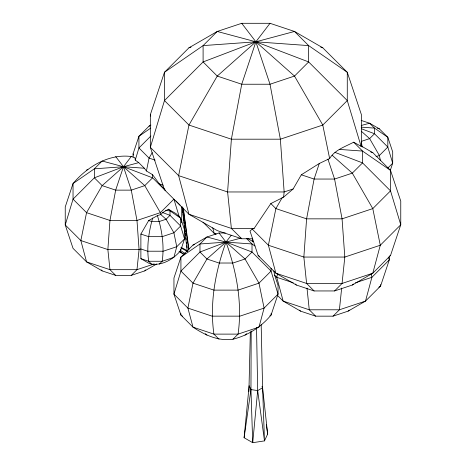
<?xml version="1.0" encoding="UTF-8"?>
<svg xmlns="http://www.w3.org/2000/svg" width="466" height="466" viewBox="0 0 466 466"><rect width="100%" height="100%" fill="white"/><g stroke="black" fill="none" stroke-linecap="round" stroke-linejoin="round"><path stroke-width="0.7" d="M261.176 324.621L262.597 387.759L267.641 434.085L264.484 440.883L252.718 442.7L250.953 389.564L251.186 330.994M250.347 331.862L248.908 391.428M252.345 241.708L252.409 238.802M252.391 241.79L252.473 238.155M256.527 327.534L257.675 390.601L252.718 442.7L244.102 437.725L249.147 385.679L250.953 389.564L244.102 437.725M283.613 197.153L293.137 188.969L301.321 174.791L319.28 163.496L329.637 158.551C334.856 149.79 345.201 146.749 353.665 142.194L361.412 146.481L361.167 145.951L372.788 152.662L390.52 170.393L400.76 201.114L400.76 224.758L390.52 255.479L372.788 273.21L352.308 285.035L334.576 290.947L314.096 290.947L296.359 285.035L275.884 273.21L258.147 255.479L250.032 231.13L252.153 229.004L254.139 228.41L270.833 203.56L283.613 197.153L284.149 191.963L280.363 139.194L270.012 84.235L255.875 41.812L241.732 23.3L217.243 31.461L188.963 47.794L164.469 72.282L150.332 114.7L150.332 147.355L164.469 189.779L165.657 190.6M341.665 288.081L339.411 309.791L333.039 316.164L315.633 316.164L300.558 311.137L283.147 301.088L277.62 295.56M164.981 189.528L159.343 183.884L152.586 174.715L146.429 170.975L149.068 158.102L152.248 152.586M277.497 273.781L276.781 277.311L283.147 301.088L309.261 309.791L339.411 309.791L365.519 301.088L380.594 286.013L389.296 259.9L389.296 256.312L390.52 255.479M146.429 170.975L144.332 168.226L138.74 162.634L135.262 160.112L138.932 147.967L138.932 136.264L149.068 126.135L150.914 125.063M133.078 157.036L133.078 153.821L138.932 136.264L150.774 128.086M152.697 218.024C148.724 231.957 146.505 246.823 148.683 261.269L151.537 264.129C162.896 265.573 173.556 259.009 180.651 250.615L184.553 238.912L184.553 229.901L180.651 218.205L176.148 213.696L168.348 209.193L162.716 212.572L160.77 214.523L157.392 215.647L148.683 220.546L140.883 234.06L140.883 258.671L148.683 263.173L151.537 264.129M319.28 163.496L314.096 179.049L306.599 218.845L303.855 257.057L306.599 283.45L314.096 290.947M390.263 170.504L392.698 163.193L392.698 151.933L387.823 137.301L379.376 128.861L369.625 123.228L361.179 120.414M282.28 197.526L275.884 208.605L268.387 245.238L275.884 273.21L306.599 283.45L342.067 283.45L372.788 273.21L380.285 245.238L372.788 208.605L352.308 173.136L332.101 155.219M135.262 160.112L134.89 157.718L131.272 156.512L123.467 166.729L102.153 185.625L86.554 212.653L80.839 240.561L86.554 261.875L102.153 270.88L115.667 275.389L131.272 275.389L144.78 270.88L156.64 264.036M361.412 146.481L361.412 114.7L347.275 72.282L322.781 47.794L294.5 31.461L270.012 23.3L255.875 41.812L217.243 76.069L188.963 125.051L178.612 175.635L188.963 214.267L217.243 230.594L241.732 238.761L252.589 238.761M231.223 235.26L225.993 242.104L206.945 258.997L193 283.147L187.897 308.09L193 327.144C204.83 335.048 218.379 341.392 232.965 339.219C247.941 335.479 261.245 326.946 271.066 315.063L278.039 294.151L278.039 285.32L274.66 275.19L273.874 271.008M131.272 156.512C108.555 153.617 87.235 166.752 73.04 183.54L65.24 206.939L65.24 224.956L73.04 248.361L86.554 261.875L109.959 269.674L136.981 269.674L154.188 263.937M150.92 135.979L138.932 147.967L149.068 158.102L155.155 160.135M131.272 275.389L136.981 269.674L139.072 249.566L136.981 220.453L131.272 190.134L123.467 166.729L115.667 156.512M144.78 270.88L145.759 269.907M159.343 264.129L162.197 261.269L173.9 257.372L176.754 246.712L173.9 232.761L166.094 219.247L160.77 214.523L160.386 212.653L144.78 185.625L123.467 166.729L102.153 161.015L94.353 168.82L73.04 183.54L73.04 199.139L65.24 224.956L80.839 240.561L107.867 249.566L139.072 249.566L140.883 248.966L147.64 251.215L163.24 251.215L176.754 246.712L184.553 238.912L180.651 226.004L180.651 218.205L169.997 210.842L168.348 209.193M193 245.052L180.925 257.127L173.952 278.045L173.952 294.151L180.925 315.063L193 327.144L213.917 334.116L238.068 334.116L258.985 327.144L264.094 308.09L258.985 283.147L245.04 258.997L225.993 242.104L219.02 232.977L206.945 237.002L193 245.052L194.351 244.603M388.079 167.812L392.698 163.193L387.823 147.052L387.823 137.301L374.501 128.103L369.625 123.228L361.214 125.482M232.965 339.219L238.068 334.116C242.512 303.121 236.588 271.299 225.993 242.104L206.945 237.002L199.972 243.974L180.925 257.127L180.925 271.072L173.952 294.151L187.897 308.09L212.047 316.146L239.938 316.146L264.094 308.09L278.039 294.151L271.066 271.072L271.066 268.282M245.04 335.194L246.537 333.697M334.576 290.947L342.067 283.45L344.811 257.057L342.067 218.845L334.576 179.049L327.93 159.122M352.308 285.035L353.333 284.01M333.039 316.164L348.114 311.137L349.139 310.111M179.468 251.43L180.651 250.615L180.651 249.194M269.872 315.89L271.066 315.063L271.066 313.67M378.811 287.242L380.594 286.013L380.594 284.563M348.114 311.137L365.519 301.088L371.891 277.311L371.169 273.781M250.953 389.564L257.675 390.601L262.597 387.759L261.997 386.465M188.963 47.794L191.013 47.107M149.068 126.135L150.413 125.68M86.554 170.026L87.928 169.566M361.179 141.425L369.625 138.612L374.501 133.736L374.501 128.103L361.202 127.148M376.05 156.611L379.376 155.498L387.823 147.052L374.501 133.736L361.698 128.855M293.137 188.969L284.149 191.963L227.594 191.963L178.612 175.635L150.332 147.355L164.469 100.563L164.469 72.282L203.1 45.604L217.243 31.461L255.875 41.812L308.643 61.931L347.275 100.563L361.162 146.522M355.447 282.792L371.891 277.311L389.296 259.9L388.469 257.156M138.74 162.634L123.467 166.729L94.353 177.826L73.04 199.139L86.554 212.653L109.959 220.453L136.981 220.453L160.386 212.653L173.9 199.139L179.439 217.482M240.963 238.097L225.993 242.104L199.972 252.024L180.925 271.072L193 283.147L213.917 290.12L238.068 290.12L258.985 283.147L271.066 271.072L252.013 252.024L225.993 242.104L199.972 243.974L199.972 252.024L206.945 258.997L219.02 263.022L232.965 263.022L245.04 258.997L252.013 252.024L252.013 243.974L246.537 238.493M241.732 23.3L270.012 23.3M254.139 228.41L231.381 228.41L188.963 214.267L152.586 177.826L123.467 166.729L94.353 168.82L94.353 177.826L102.153 185.625L115.667 190.134L131.272 190.134L144.78 185.625L152.586 177.826L152.586 174.715M219.02 232.977L225.294 232.977M339.248 149.4L362.548 151.077L390.52 170.393L390.52 190.874L400.76 224.758L380.285 245.238L344.811 257.057L303.855 257.057L268.387 245.238L252.153 229.004M144.332 168.226L123.467 166.729L115.667 190.134L109.959 220.453L107.867 249.566L109.959 269.674L115.667 275.389M165.675 210.533L169.997 210.842L169.997 215.344L180.651 226.004L173.9 232.761L162.197 236.658L148.683 236.658L140.883 234.06M320.73 47.107L322.781 47.794M377.384 128.191L379.376 128.861M370.715 151.968L372.788 152.662M301.321 174.791L314.096 179.049L334.576 179.049L352.308 173.136L362.548 162.896L362.548 151.077L353.665 142.194M159.343 183.884L163.147 185.153M216.288 234.107L214.249 233.425L202.99 222.165M148.683 220.546L151.537 221.501L159.343 221.501L166.094 219.247L169.997 215.344L162.716 212.572M293.225 282.792L276.781 277.311L274.66 275.19M140.883 258.671L148.683 261.269L162.197 261.269C164.393 246.007 162.075 230.245 157.392 215.647M334.943 152.376L362.548 162.896L390.52 190.874L372.788 208.605L342.067 218.845L306.599 218.845L275.884 208.605L270.833 203.56M180.75 247.865L187.711 251.57M181.781 247.714L187.483 250.819M247.469 238.4L253.533 241.901M215.508 234.153L214.249 233.425L212.746 227.816M179.02 251.325L183.901 254.436M180.715 250.656L185.532 253.754M254.989 246.031L252.013 243.974L225.993 242.104C215.397 271.299 209.473 303.121 213.917 334.116L219.02 339.219M258.147 255.479L259.335 256.3M182.707 316.298L180.925 315.063L180.925 313.67M179.794 251.442L184.542 254.768M361.633 131.523L369.625 138.612L379.376 155.498L380.378 160.386M295.333 284.01L296.359 285.035M241.732 238.761L231.381 228.41L227.594 191.963L231.381 139.194L241.732 84.235L255.875 41.812L294.5 31.461L308.643 45.604L347.275 72.282L347.275 100.563L322.781 125.051L280.363 139.194L231.381 139.194L188.963 125.051L164.469 100.563L203.1 61.931L255.875 41.812L308.643 45.604L308.643 61.931L294.5 76.069L270.012 84.235L241.732 84.235L217.243 76.069L203.1 61.931L203.1 45.604L255.875 41.812L294.5 76.069L322.781 125.051L329.637 158.551M315.633 316.164L309.261 309.791L307.001 288.081M299.533 310.111L300.558 311.137M175.845 200.869L180.132 205.151M205.448 333.697L206.945 335.194M101.18 269.907L102.153 270.88M150.332 114.7L150.751 116.086M133.078 153.821L133.468 155.108M361.447 142.829L362.239 147.04M183.365 208.576L188.986 249.415M266.366 424.759L267.641 434.085M257.675 390.601L264.484 440.883L262.597 387.759M183.056 207.842L188.689 250.096M182.247 206.782L182.422 208.226M182.59 209.665L182.934 212.554M183.109 213.999L183.365 216.166M183.534 217.61L183.878 220.5M184.053 221.938L184.309 224.105M184.478 225.55L184.74 227.717M184.996 229.884L185.252 232.051M185.421 233.489L185.684 235.656M185.94 237.823L186.196 239.99M186.452 242.157L186.627 243.601M186.883 245.763L187.14 247.929M182.165 207.44L187.245 251.424M181.699 206.939L181.699 222.795"/></g></svg>
